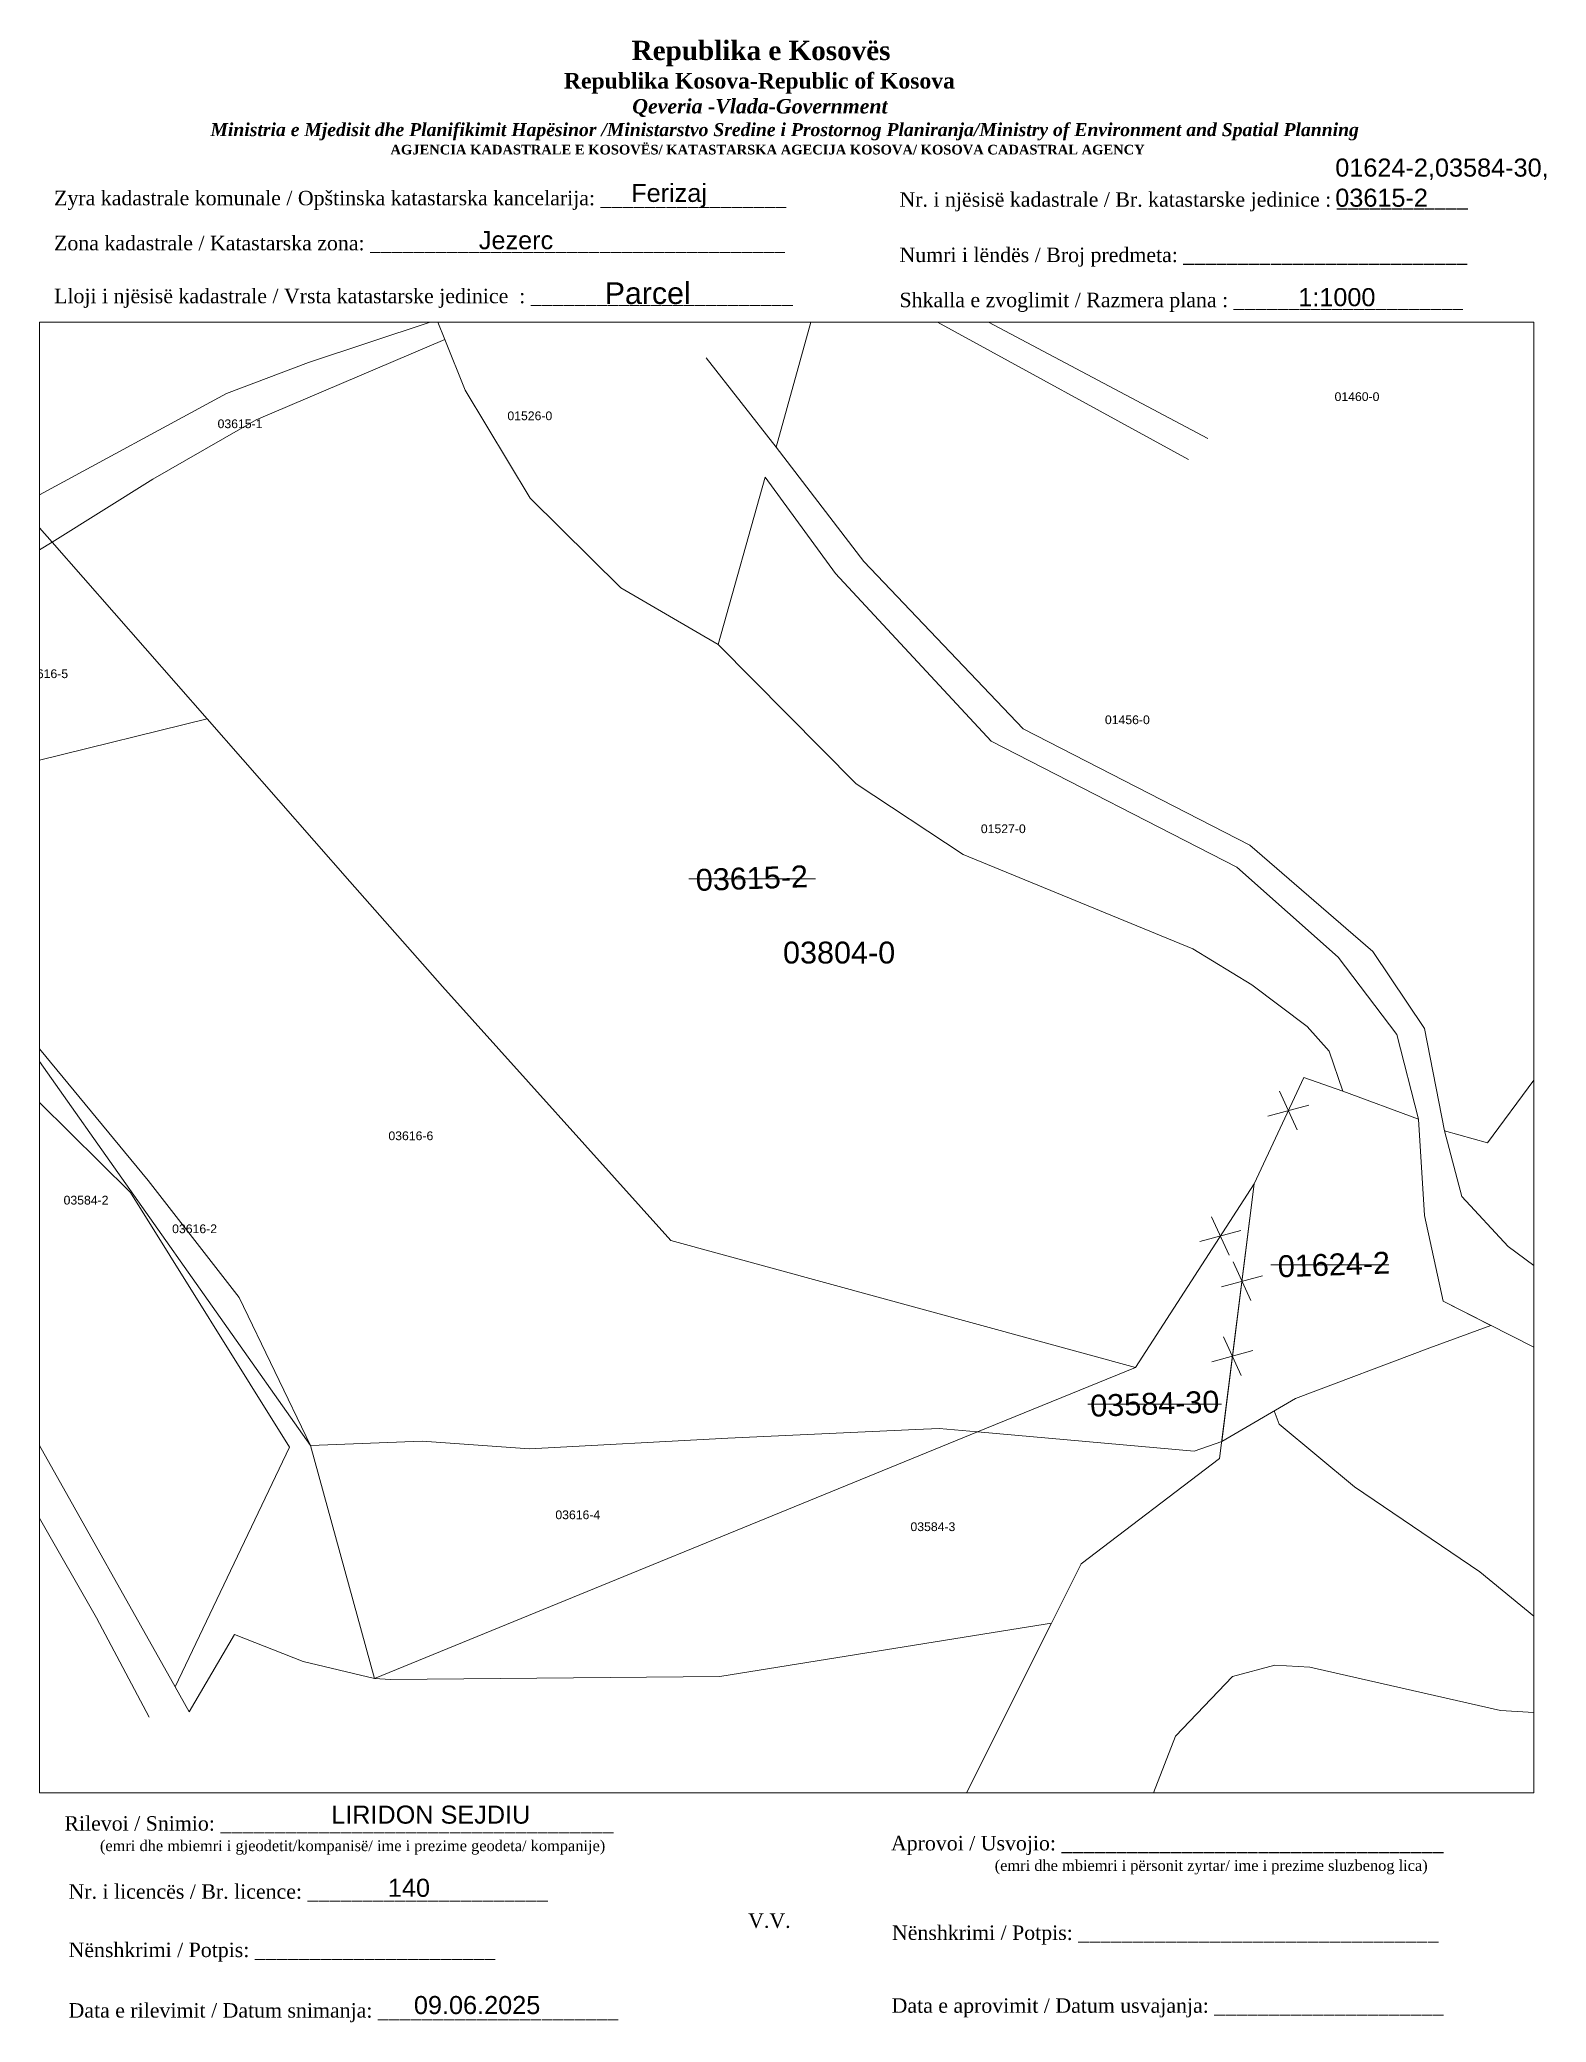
# Paper-space layout 'Manuali' of a CAD drawing. Header units: metres, sheet in millimetres. Extents: x 1 to 209, y 2 to 276.
# The model-space entities are those that its viewports show. They can reach past a viewport. Long polylines and large blocks are cut down to what shows.
import ezdxf

# ---------------------------------------------------------------- set-up
doc = ezdxf.new("R2010")
doc.units = ezdxf.units.M
doc.layers.get('0').update_dxf_attribs({"lineweight": 0})
for name, color, linetype, lineweight in [('Korniza e jashtme', 7, 'Continuous', 0), ('Nr Parceles Baze', 7, 'Continuous', 0), ('Nr-Kojshi', 251, 'Continuous', 0), ('Parc-Kojshi', 251, 'Continuous', 0), ('Parcela Baze', 7, 'Continuous', 0), ('parcela e bashkuar', 1, 'Continuous', 0), ('Pikat Ndarjes garb', 1, 'Continuous', 0), ('simbol', 1, 'Continuous', 0)]:
    doc.layers.add(name, color=color, linetype=linetype, lineweight=lineweight)
doc.styles.get("Standard").update_dxf_attribs({"font": 'arial.ttf'})

msp = doc.modelspace()

# ---------------------------------------------------------------- linework, layer by layer
at = {"layer": 'Parc-Kojshi'}
for points in [[(7500186.61, 4691479.9), (7500183.16, 4691489.74)], [(7500231.8, 4691489.07), (7500274.65, 4691466.38)], [(7500231.24, 4691486.51), (7500225.37, 4691465.39)], [(7500272.46, 4691463.98), (7500231.24, 4691486.51)], [(7500186.61, 4691479.9), (7500171.95, 4691475.05)], [(7500187.51, 4691477.66), (7500186.61, 4691479.9)], [(7500171.95, 4691475.05), (7500162.57, 4691471.52)], [(7500217.37, 4691475.59), (7500225.37, 4691465.39)], [(7500162.57, 4691471.52), (7500139, 4691458.7)], [(7500225.37, 4691465.39), (7500235.36, 4691452.33)], [(7500218.72, 4691442.85), (7500224.1, 4691461.96)], [(7500232.12, 4691450.95), (7500224.1, 4691461.96)], [(7500139, 4691458.7), (7500142.66, 4691454.54)], [(7500142.66, 4691454.54), (7500141.09, 4691453.56)], [(7500142.66, 4691454.54), (7500142.9, 4691454.68)], [(7500235.36, 4691452.33), (7500253.57, 4691433.19)], [(7500249.93, 4691431.81), (7500232.12, 4691450.95)], [(7500218.72, 4691442.85), (7500207.63, 4691449.3)], [(7500234.51, 4691426.93), (7500218.72, 4691442.85)], [(7500253.57, 4691433.19), (7500279.47, 4691419.9)], [(7500277.96, 4691417.41), (7500249.93, 4691431.81)], [(7500246.71, 4691418.87), (7500234.51, 4691426.93)], [(7500272.96, 4691408.08), (7500246.71, 4691418.87)], [(7500279.47, 4691419.9), (7500293.5, 4691407.76)], [(7500289.57, 4691407.12), (7500277.96, 4691417.41)], [(7500176.66, 4691415.76), (7500187.26, 4691403.79)], [(7500327.47, 4691414.19), (7500306.61, 4691385.93)], [(7500279.7, 4691403.97), (7500272.96, 4691408.08)], [(7500296.25, 4691398.29), (7500289.57, 4691407.12)], [(7500293.5, 4691407.76), (7500299.41, 4691398.99)], [(7500172.16, 4691351.34), (7500134.16, 4691405.26)], [(7500134.16, 4691405.26), (7500153.62, 4691381.6)], [(7500286.02, 4691399.21), (7500279.7, 4691403.97)], [(7500151.6, 4691380.24), (7500131.68, 4691400.03)], [(7500298.74, 4691388.62), (7500296.25, 4691398.29)], [(7500299.41, 4691398.99), (7500301.71, 4691387.29)], [(7500298.74, 4691388.62), (7500290.09, 4691391.83)], [(7500301.71, 4691387.29), (7500303.68, 4691379.79)], [(7500306.61, 4691385.93), (7500301.71, 4691387.29)], [(7500169.77, 4691351.14), (7500151.6, 4691380.24)], [(7500153.62, 4691381.6), (7500164.01, 4691368.24)], [(7500266.41, 4691360.27), (7500279.94, 4691381.22)], [(7500279.94, 4691381.22), (7500276.01, 4691349.87)], [(7500303.68, 4691379.79), (7500308.97, 4691374.08)], [(7500308.97, 4691374.08), (7500318.69, 4691366.83)], [(7500164.01, 4691368.24), (7500172.16, 4691351.34)], [(7500315.32, 4691360.82), (7500301.54, 4691367.85)], [(7500137.69, 4691357.65), (7500156.7, 4691323.79)], [(7500282.81, 4691353.79), (7500282.25, 4691355.31)], [(7500134.86, 4691353.34), (7500140.75, 4691343.9)], [(7500179.5, 4691324.75), (7500248.36, 4691352.89)], [(7500219.84, 4691352.2), (7500241.33, 4691353.16)], [(7500241.33, 4691353.16), (7500243.99, 4691353.27)], [(7500243.99, 4691353.27), (7500248.36, 4691352.89)], [(7500291.42, 4691346.63), (7500282.81, 4691353.79)], [(7500156.7, 4691323.79), (7500169.77, 4691351.14)], [(7500172.16, 4691351.34), (7500184.91, 4691351.84)], [(7500172.16, 4691351.34), (7500179.5, 4691324.75)], [(7500184.91, 4691351.84), (7500197.2, 4691350.98)], [(7500197.2, 4691350.98), (7500219.84, 4691352.2)], [(7500276.01, 4691349.87), (7500260.19, 4691337.83)], [(7500305.72, 4691336.91), (7500291.42, 4691346.63)], [(7500140.75, 4691343.9), (7500147.73, 4691331.67)], [(7500260.19, 4691337.83), (7500256.79, 4691331.05)], [(7500312.92, 4691330.98), (7500305.72, 4691336.91)], [(7500147.73, 4691331.67), (7500153.76, 4691320.32)], [(7500252.27, 4691330.32), (7500218.91, 4691324.97)], [(7500256.79, 4691331.05), (7500252.27, 4691330.32)], [(7500163.48, 4691329.76), (7500158.32, 4691320.92)], [(7500171.35, 4691326.69), (7500163.48, 4691329.76)], [(7500179.5, 4691324.75), (7500171.35, 4691326.69)], [(7500277.5, 4691324.97), (7500282.33, 4691326.26)], [(7500282.33, 4691326.26), (7500286.32, 4691326.01)], [(7500286.32, 4691326.01), (7500308.1, 4691321.08)], [(7500156.7, 4691323.79), (7500158.32, 4691320.92)], [(7500181.31, 4691324.61), (7500179.5, 4691324.75)], [(7500218.91, 4691324.97), (7500181.31, 4691324.61)], [(7500308.1, 4691321.08), (7500321.33, 4691320.24)]]:
    msp.add_lwpolyline(points, dxfattribs=at)
at = {"layer": 'Parc-Kojshi', "flags": 128}
for points in [[(7500125.02, 4691425.62), (7500160.37, 4691434.34), (7500176.66, 4691415.76), (7500187.26, 4691403.79), (7500213.32, 4691374.75), (7500266.41, 4691360.27), (7500248.36, 4691352.89), (7500243.99, 4691353.27), (7500241.33, 4691353.16), (7500219.84, 4691352.2), (7500197.2, 4691350.98), (7500184.91, 4691351.84), (7500172.16, 4691351.34), (7500164.01, 4691368.24), (7500153.62, 4691381.6), (7500134.16, 4691405.26), (7500125.3, 4691417.62), (7500125.02, 4691425.62)], [(7500315.32, 4691360.82), (7500301.54, 4691367.85), (7500299.41, 4691377.61), (7500298.74, 4691388.62), (7500290.09, 4691391.83), (7500285.63, 4691393.38), (7500279.94, 4691381.22), (7500276.01, 4691349.87), (7500260.19, 4691337.83), (7500256.79, 4691331.05), (7500210.55, 4691238.73)], [(7500262.86, 4691297.33), (7500270.98, 4691318.13), (7500277.5, 4691324.97), (7500282.33, 4691326.26), (7500286.32, 4691326.01), (7500308.1, 4691321.08), (7500321.33, 4691320.24)]]:
    msp.add_lwpolyline(points, dxfattribs=at)
at = {"layer": 'Parcela Baze', "flags": 128}
for points in [[(7500286.02, 4691399.21), (7500279.7, 4691403.97), (7500272.96, 4691408.08), (7500246.71, 4691418.87), (7500234.51, 4691426.93), (7500218.72, 4691442.85), (7500207.63, 4691449.3), (7500197.27, 4691459.54), (7500189.83, 4691471.9), (7500187.51, 4691477.66), (7500165.97, 4691468.5), (7500154.15, 4691461.73), (7500142.66, 4691454.53), (7500160.37, 4691434.34), (7500176.66, 4691415.76), (7500187.26, 4691403.79), (7500213.32, 4691374.75), (7500266.41, 4691360.27), (7500279.94, 4691381.22), (7500285.63, 4691393.38), (7500290.09, 4691391.83), (7500288.54, 4691396.38)], [(7500299.41, 4691377.61), (7500298.74, 4691388.62), (7500290.09, 4691391.83), (7500285.63, 4691393.38), (7500279.94, 4691381.22), (7500276.25, 4691351.79), (7500284.66, 4691356.73), (7500300.04, 4691362.51), (7500306.97, 4691365.07), (7500301.54, 4691367.85)], [(7500279.94, 4691381.22), (7500266.41, 4691360.27), (7500248.35, 4691352.89), (7500273.12, 4691350.68), (7500276.25, 4691351.79)]]:
    msp.add_lwpolyline(points, close=True, dxfattribs=at)
at = {"layer": 'parcela e bashkuar', "flags": 128}
msp.add_lwpolyline([(7500266.41, 4691360.27), (7500248.35, 4691352.89), (7500273.12, 4691350.68), (7500276.25, 4691351.79), (7500284.66, 4691356.73), (7500300.04, 4691362.51), (7500306.97, 4691365.07), (7500301.54, 4691367.85), (7500299.41, 4691377.61), (7500298.74, 4691388.62), (7500290.09, 4691391.83), (7500288.54, 4691396.38), (7500286.02, 4691399.21), (7500279.7, 4691403.97), (7500272.96, 4691408.08), (7500246.71, 4691418.87), (7500234.51, 4691426.93), (7500218.72, 4691442.85), (7500207.63, 4691449.3), (7500197.27, 4691459.54), (7500189.83, 4691471.9), (7500187.51, 4691477.66), (7500165.97, 4691468.5), (7500154.15, 4691461.73), (7500142.66, 4691454.53), (7500160.37, 4691434.34), (7500176.66, 4691415.76), (7500187.26, 4691403.79), (7500213.32, 4691374.75)], close=True, dxfattribs=at)
at = {"layer": 'simbol', "flags": 128}
for points in [[(7500215.38, 4691416.08), (7500229.86, 4691416.08)], [(7500282.85, 4691391.8), (7500284.87, 4691387.39)], [(7500286.2, 4691390.23), (7500281.52, 4691388.96)], [(7500278.44, 4691375.92), (7500273.76, 4691374.64)], [(7500275.09, 4691377.48), (7500277.11, 4691373.08)], [(7500280.89, 4691370.74), (7500276.21, 4691369.47)], [(7500277.54, 4691372.31), (7500279.56, 4691367.9)], [(7500281.86, 4691371.97), (7500295.33, 4691371.97)], [(7500279.81, 4691362.19), (7500275.14, 4691360.91)], [(7500276.46, 4691363.75), (7500278.48, 4691359.35)], [(7500260.94, 4691356.07), (7500276.21, 4691356.07)]]:
    msp.add_lwpolyline(points, dxfattribs=at)

# ---------------------------------------------------------------- texts
at = {"layer": 'Nr Parceles Baze'}
for s, p in [('03615-2', (7500216.22, 4691414.68)), ('01624-2', (7500282.7, 4691370.55)), ('03584-30', (7500261.27, 4691354.62))]:
    msp.add_text(s, height=2.5, rotation=2, dxfattribs=at).set_placement(p)
at = {"layer": 'Nr-Kojshi'}
for s, p in [('01460-0', (7500289.14, 4691470.65)), ('03615-1', (7500161.56, 4691467.55)), ('01526-0', (7500194.66, 4691468.46)), ('03616-5', (7500139.36, 4691439)), ('01456-0', (7500262.91, 4691433.74)), ('01527-0', (7500248.74, 4691421.29)), ('03616-6', (7500181.07, 4691386.22)), ('03584-2', (7500143.97, 4691378.87)), ('03616-2', (7500156.37, 4691375.6)), ('03616-4', (7500200.14, 4691342.93)), ('03584-3', (7500240.7, 4691341.57))]:
    msp.add_text(s, height=1, dxfattribs=at).set_placement(p)
at = {"layer": 'Pikat Ndarjes garb'}
msp.add_text('03804-0', height=2.5, dxfattribs=at).set_placement((7500226.14, 4691406.4))

psp = doc.layouts.new('Manuali')

# ---------------------------------------------------------------- texts
for s, p in [('Jezerc', (61.73, 247.06)), ('LIRIDON SEJDIU ', (41.3, 29.28)), ('140', (49.15, 19.16)), ('09.06.2025', (52.75, 2.94))]:
    psp.add_text(s, height=2.5).set_placement(p)
for s, insert, char_height, width, attachment_point in [('\\pi77.297;{\\fBook Antiqua|b1|i0|c0|p18;\\H1.333x;Republika e Kosovës\\fTimes New Roman|b1|i0|c0|p18;\\P\\pi67.927;\\fBook Antiqua|b1|i0|c0|p18;\\H0.8125x;Republika Kosova-Republic of Kosova\\fTimes New Roman|b1|i0|c0|p18;\\P\\pi77.378;\\fBook Antiqua|b1|i1|c0|p18;\\H0.9233x;Qeveria -Vlada-Government \\P\\pi13.032,l6,t23.033;\\fTimes New Roman|b1|i1|c0|p18;\\H0.9x;Ministria e Mjedisit dhe Planifikimit Hapësinor /Ministarstvo Sredine i Prostornog Planiranja/Ministry of Environment and Spatial Planning\\P\\pi43.931,l0,tz;\\fBook Antiqua|b1|i0|c0|p18;\\H0.7406x;AGJENCIA KADASTRALE E KOSOVËS/ KATASTARSKA AGECIJA KOSOVA/ KOSOVA CADASTRAL AGENCY}', (5.57, 275.89), 2, 191.8237, 1), ('01624-2,03584-30,\\P03615-2 ', (180.19, 259.6), 2.5, 29.835, 1), ('{\\fTimes New Roman|b0|i0|c0|p18;Zyra kadastrale komunale / Opštinska katastarska kancelarija: _________________}', (2.98, 255.14), 2, 100.6873, 1), ('Ferizaj', (88.05, 254.47), 2.5, 9.9735, 5), ('{\\fTimes New Roman|b0|i0|c0|p18;Nr. i njësisë kadastrale / Br. katastarske jedinice : ____________}', (119.91, 254.94), 2, 79.9484, 1), ('{\\fTimes New Roman|b0|i0|c0|p18;Zona kadastrale / Katastarska zona: ______________________________________}', (2.98, 248.91), 2, 100.6873, 1), ('{\\fTimes New Roman|b0|i0|c0|p18;Numri i lëndës / Broj predmeta: __________________________}', (119.91, 247.28), 2, 79.9484, 1), ('{\\fTimes New Roman|b0|i0|c0|p18;Lloji i njësisë kadastrale / Vrsta katastarske jedinice  : ________________________}', (2.98, 241.59), 2, 100.6873, 1), ('{\\fArial|b0|i0|c0|p34;Parcel}', (85.09, 240.96), 3, 11.2939, 5), ('1:1000', (180.41, 240.41), 2.5, 10.1784, 5), ('{\\fTimes New Roman|b0|i0|c0|p18;Shkalla e zvoglimit / Razmera plana : _____________________}', (119.91, 241.04), 2, 79.9484, 1), ('{\\fTimes New Roman|b0|i0|c0|p18;Rilevoi / Snimio: ____________________________________\\P     \\H0.75x;(emri dhe mbiemri i gjeodetit/kompanisë/ ime i prezime geodeta/ kompanije)}', (42.38, 27.65), 2, 74.7958, 5), ('{\\fTimes New Roman|b0|i0|c0|p18; Aprovoi / Usvojio: ___________________________________\\P                    \\H0.75x;(emri dhe mbiemri i përsonit zyrtar/ ime i prezime sluzbenog lica)}', (117.98, 27.58), 2, 83.344, 1), ('{\\fTimes New Roman|b0|i0|c0|p18;Nr. i licencës / Br. licence: ______________________\\P                                }', (4.98, 20.89), 2, 83.344, 1), ('{\\fTimes New Roman|b0|i0|c0|p18;V.V.                                 }', (101.92, 15.84), 2, 5.7076, 5), ('{\\fTimes New Roman|b0|i0|c0|p18; Nënshkrimi / Potpis: _________________________________}', (118.12, 15.2), 2, 83.344, 1), ('{\\fTimes New Roman|b0|i0|c0|p18;Nënshkrimi / Potpis: ______________________\\P                                 }', (4.98, 12.82), 2, 83.344, 1), ('{\\fTimes New Roman|b0|i0|c0|p18;Data e rilevimit / Datum snimanja: ______________________\\P                                 }', (4.98, 4.45), 2, 83.344, 1), ('{\\fTimes New Roman|b0|i0|c0|p18; Data e aprovimit / Datum usvajanja: _____________________}', (118.07, 5.12), 2, 83.344, 1)]:
    psp.add_mtext(s, dxfattribs=dict(insert=insert, char_height=char_height, width=width, attachment_point=attachment_point))

# ---------------------------------------------------------------- viewports
at = {"layer": 'Korniza e jashtme', "view_target_point": (370776.43, 310629.57)}
psp.add_viewport(center=(104.31, 135.25), size=(206.65, 203.4046), view_center_point=(7129450.13, 4380766.09), view_height=167.9665, dxfattribs=at)

doc.saveas('drawing.dxf')
